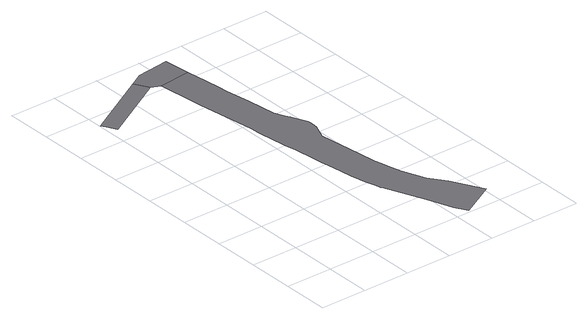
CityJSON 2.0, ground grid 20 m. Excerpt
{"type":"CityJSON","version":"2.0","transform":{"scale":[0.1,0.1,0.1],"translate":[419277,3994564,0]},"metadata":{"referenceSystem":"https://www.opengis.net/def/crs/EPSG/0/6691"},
"CityObjects":{
"road1":{"type":"Road","attributes":{"class":"9999","function":"9020","RoadStructureAttribute.sectionType":"1"},"geometry":[{"type":"MultiSurface","lod":"1","boundaries":[[[0,1,2,3,4]]]}]},
"road2":{"type":"Road","attributes":{"class":"9999","function":"9020","RoadStructureAttribute.sectionType":"1"},"geometry":[{"type":"MultiSurface","lod":"1","boundaries":[[[5,6,7,8,9,10,11,12,13,14,15,16,17,18,19,20,21,22,23,24,25,26,27,28,29,30,31,32,33,34,35,36,37,38,39,40,41,42,43,44,45,46,47,48,49,50]]]}]},
"road3":{"type":"Road","attributes":{"class":"9999","function":"9020","RoadStructureAttribute.sectionType":"4"},"geometry":[{"type":"MultiSurface","lod":"1","boundaries":[[[51,52,0,4,6,5]]]}]}
},
"vertices":[
[290,1501,0],[5,1339,0],[17,1318,0],[39,1279,0],[324,1440,0],
[499,1439,0],[360,1422,0],[379,1262,0],[385,1222,0],[420,975,0],[422,937,0],[424,918,0],[430,869,0],[437,806,0],[438,796,0],[449,751,0],[461,664,0],[466,622,0],[473,566,0],[486,477,0],[500,410,0],[513,365,0],[518,346,0],[521,341,0],[595,171,0],[633,62,0],[662,9,0],[811,90,0],[740,222,0],[689,292,0],[651,390,0],[636,450,0],[630,476,0],[624,502,0],[623,508,0],[612,585,0],[588,769,0],[614,834,0],[616,851,0],[616,868,0],[613,883,0],[608,898,0],[587,943,0],[586,944,0],[584,949,0],[575,969,0],[556,1012,0],[538,1136,0],[523,1241,0],[518,1280,0],[509,1353,0],
[486,1550,0],[347,1534,0]
]}
